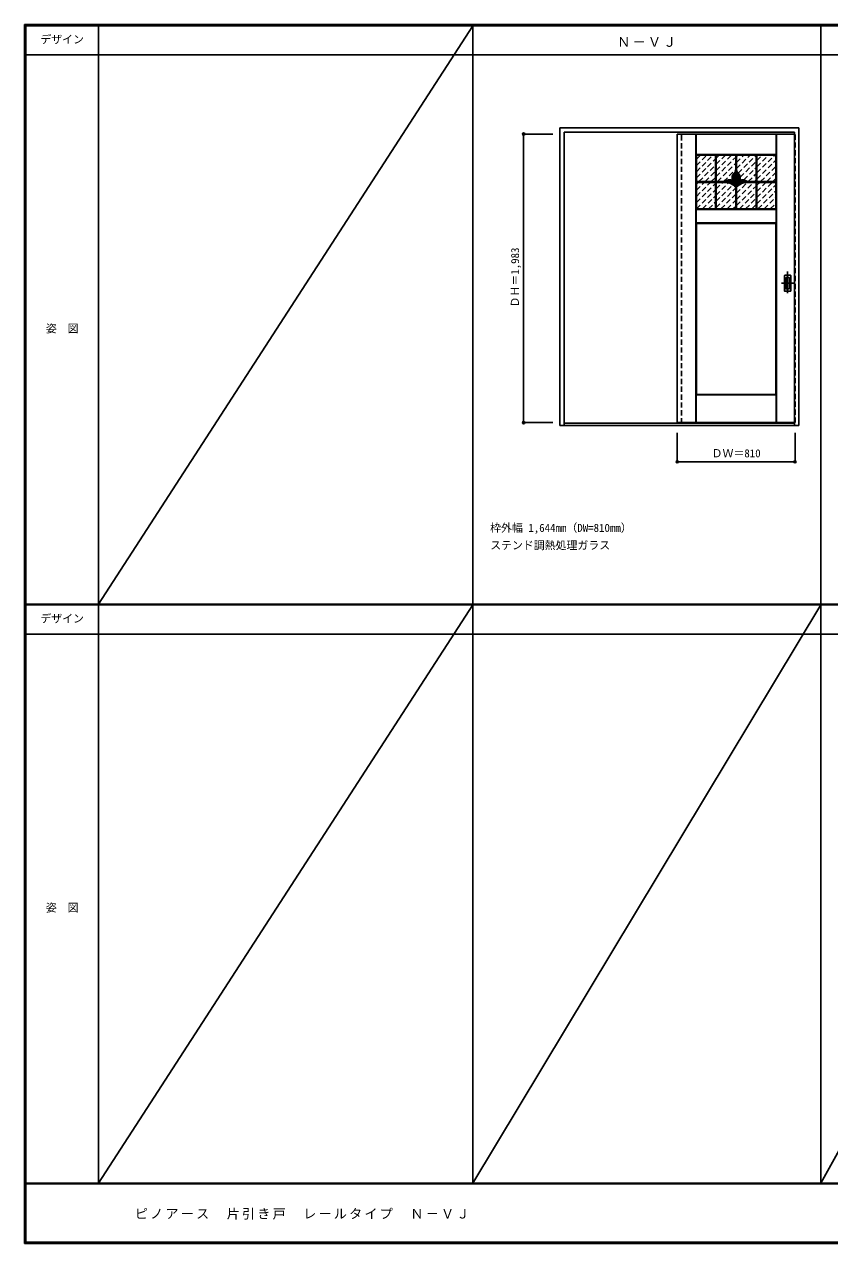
# Model space of a CAD drawing. Units: millimetres, scale not verified. Extents: x -6000 to 5700, y -4307 to 4175.
# Drawn here: x -6000 to -461, y -4205 to 4175 of the extents above; entities that cross this region are included whole.
import ezdxf
from ezdxf.enums import TextEntityAlignment as Align

# ---------------------------------------------------------------- set-up
doc = ezdxf.new("R2010")
doc.units = ezdxf.units.MM
doc.header["$LTSCALE"] = 30
doc.header["$PDMODE"] = 32
doc.header["$PDSIZE"] = 15
doc.linetypes.add('CHAIN1', pattern=[8, 5, -1, 1, -1])
doc.linetypes.add('DASHED1', pattern=[1.8, 1.2, -0.6])
for name, color, linetype in [('0-1_通り芯', 4, 'CHAIN1'), ('0-2_扉', 4, 'DASHED1'), ('0-3_仕上げ', 3, 'Continuous'), ('0-4_枠', 3, 'Continuous'), ('0-6_引手', 3, 'Continuous'), ('0-A_文字', 7, 'Continuous'), ('0-B_寸法', 7, 'Continuous'), ('0-C_ハッチ', 4, 'DASHED1'), ('F-1_枠', 6, 'Continuous'), ('F-A_文字', 7, 'Continuous')]:
    doc.layers.add(name, color=color, linetype=linetype)
doc.styles.add('ＭＳ ゴシック', font='')
doc.styles.get('ＭＳ ゴシック').set_extended_font_data('MS Gothic')

msp = doc.modelspace()

# ---------------------------------------------------------------- linework, layer by layer
at = {"layer": '0-1_通り芯'}
for p, q in [((-750, 2476.5), (-750, 2314.5)), ((-709, 2395.5), (-791, 2395.5))]:
    msp.add_line(p, q, dxfattribs=at)
at = {"layer": '0-2_扉'}
for p, q in [((-1509, 3421), (-1509, 3417)), ((-702, 3421), (-699, 3421))]:
    msp.add_line(p, q, dxfattribs=at)
at = {"layer": '0-2_扉', "color": 3, "linetype": 'Continuous'}
for p, q in [((-1509, 3421), (-1509, 1438)), ((-702, 3421), (-1509, 3421)), ((-702, 1438), (-1509, 1438))]:
    msp.add_line(p, q, dxfattribs=at)
at = {"layer": '0-2_扉'}
msp.add_lwpolyline([(-702, 1438), (-699, 1438), (-699, 3421)], dxfattribs=at)
at = {"layer": '0-3_仕上げ', "color": 7}
for p, q in [((-1381, 1438), (-1381, 3421)), ((-1380, 3280), (-1380, 3421)), ((-1379, 3281), (-1379, 3421)), ((-829, 3281), (-829, 3421)), ((-828, 3280), (-828, 3421)), ((-827, 1438), (-827, 3421)), ((-1379, 3281), (-829, 3281)), ((-831, 3277), (-828, 3280)), ((-829, 3281), (-828, 3280)), ((-1380, 2904), (-1377, 2907)), ((-1380, 2904), (-1379, 2903)), ((-1380, 2904), (-1380, 2810)), ((-1379, 2811), (-1379, 2903)), ((-1379, 2903), (-829, 2903)), ((-829, 2811), (-829, 2903)), ((-828, 2904), (-828, 2810)), ((-1379, 2811), (-829, 2811)), ((-831, 2807), (-828, 2810)), ((-829, 2811), (-828, 2810)), ((-1380, 1629), (-1377, 1632)), ((-1380, 1629), (-1379, 1628)), ((-1380, 1438), (-1380, 1629)), ((-1379, 1628), (-829, 1628)), ((-1379, 1438), (-1379, 1628)), ((-829, 1438), (-829, 1628)), ((-828, 1438), (-828, 1629))]:
    msp.add_line(p, q, dxfattribs=at)
at = {"layer": '0-3_仕上げ'}
for p, q in [((-1377, 3277), (-831, 3277)), ((-1377, 2907), (-1377, 3277)), ((-1247, 2907), (-1247, 3277)), ((-1241, 2907), (-1241, 3277)), ((-1107, 3172.32), (-1107, 3277)), ((-1101, 3172.32), (-1101, 3277)), ((-967, 2907), (-967, 3277)), ((-961, 2907), (-961, 3277)), ((-831, 2907), (-831, 3277)), ((-1377, 3095), (-1181.18, 3095)), ((-1377, 3089), (-1180, 3089)), ((-1107, 2907), (-1107, 3055.88)), ((-1101, 2907), (-1101, 3055.88)), ((-1028.01, 3089), (-831, 3089)), ((-1026.82, 3095), (-831, 3095)), ((-1377, 2907), (-831, 2907)), ((-1377, 2807), (-831, 2807)), ((-1377, 1632), (-1377, 2807)), ((-831, 1632), (-831, 2807)), ((-1377, 1632), (-831, 1632))]:
    msp.add_line(p, q, dxfattribs=at)
at = {"layer": '0-3_仕上げ', "linetype": 'CHAIN1'}
for p, q in [((-1244, 2907), (-1244, 3277)), ((-1104, 3172.32), (-1104, 3277)), ((-964, 2907), (-964, 3277)), ((-1377, 3092), (-1180, 3092)), ((-1104, 2907), (-1104, 3061.89)), ((-1028, 3092), (-831, 3092))]:
    msp.add_line(p, q, dxfattribs=at)
at = {"layer": '0-3_仕上げ', "color": 7}
for points in [[(-1379, 3281), (-1380, 3280), (-1377, 3277)], [(-831, 2907), (-828, 2904), (-829, 2903)], [(-1379, 2811), (-1380, 2810), (-1377, 2807)], [(-831, 1632), (-828, 1629), (-829, 1628)]]:
    msp.add_lwpolyline(points, dxfattribs=at)
at = {"layer": '0-3_仕上げ'}
for centre, radius, start, end in [((-1148.93, 3059.44), 48, 65.27067, 132.2051), ((-1148.93, 3059.44), 42, 7.55844, 122.98693), ((-1089.38, 3120.09), 43, 131.16277, 203.35991), ((-1089.38, 3120.09), 37, 131.16277, 225.52075), ((-1138.74, 3176.56), 32, 311.16277, 353.05604), ((-1138.74, 3176.56), 38, 311.16277, 336.10603), ((-1069.26, 3176.56), 38, 203.89397, 228.83723), ((-1069.26, 3176.56), 32, 186.94396, 228.83723), ((-1059.07, 3059.44), 42, 57.01307, 172.44156), ((-1118.62, 3120.09), 37, 314.47925, 48.83723), ((-1118.62, 3120.09), 43, 336.64009, 48.83723), ((-1059.07, 3059.44), 48, 47.7949, 114.72933), ((-1179.99, 2992), 97, 41.19177, 90.00377), ((-1179.99, 2992), 103, 45.10773, 85.43764), ((-1148.93, 3059.44), 48, 20.5908, 45.52075), ((-1059.07, 3059.44), 48, 134.47925, 159.4092), ((-1028.01, 2992), 97, 90, 138.80823), ((-1028.01, 2992), 103, 94.56236, 134.89227)]:
    msp.add_arc(centre, radius, start, end, dxfattribs=at)
at = {"layer": '0-3_仕上げ', "linetype": 'CHAIN1'}
for centre, radius, start, end in [((-1148.93, 3059.44), 45, 3.11365, 133.65902), ((-1089.38, 3120.09), 40, 131.16277, 225.52075), ((-1138.74, 3176.56), 35, 311.16277, 353.05604), ((-1069.26, 3176.56), 35, 186.94396, 228.83723), ((-1059.07, 3059.44), 45, 46.34098, 176.88635), ((-1118.62, 3120.09), 40, 314.47925, 48.83723), ((-1179.99, 2992), 100, 40.5416, 90.00377), ((-1028.01, 2992), 100, 89.99623, 139.4584)]:
    msp.add_arc(centre, radius, start, end, dxfattribs=at)
at = {"layer": '0-4_枠'}
for p, q in [((-2316, 1418), (-2316, 3465)), ((-2316, 3465), (-672, 3465)), ((-672, 1418), (-672, 3465)), ((-2286, 1418), (-2286, 3435)), ((-2286, 3435), (-702, 3435)), ((-702, 1418), (-702, 3435)), ((-2286, 1433), (-702, 1433)), ((-2316, 1418), (-672, 1418))]:
    msp.add_line(p, q, dxfattribs=at)
at = {"layer": '0-4_枠', "color": 4, "linetype": 'DASHED1'}
for p, q in [((-1509, 1433), (-1509, 3435)), ((-1479, 1433), (-1479, 3435))]:
    msp.add_line(p, q, dxfattribs=at)
at = {"layer": '0-6_引手'}
for p, q in [((-771, 2449), (-771, 2342)), ((-769.5, 2450.5), (-730.5, 2450.5)), ((-729, 2342), (-729, 2449)), ((-769.5, 2340.5), (-730.5, 2340.5))]:
    msp.add_line(p, q, dxfattribs=at)
at = {"layer": '0-6_引手', "color": 7}
for p, q in [((-762.5, 2433), (-762.5, 2358)), ((-761, 2434.5), (-739, 2434.5)), ((-737.5, 2358), (-737.5, 2433)), ((-761, 2356.5), (-739, 2356.5))]:
    msp.add_line(p, q, dxfattribs=at)
at = {"layer": '0-6_引手'}
for centre, start, end in [((-769.5, 2449), 90, 180), ((-730.5, 2449), 0, 90), ((-769.5, 2342), 180, 270), ((-730.5, 2342), 270, 0)]:
    msp.add_arc(centre, 1.5, start, end, dxfattribs=at)
at = {"layer": '0-6_引手', "color": 7}
for centre, start, end in [((-761, 2433), 90, 180), ((-739, 2433), 0, 90), ((-761, 2358), 180, 270), ((-739, 2358), 270, 0)]:
    msp.add_arc(centre, 1.5, start, end, dxfattribs=at)
at = {"layer": '0-B_寸法', "color": 4}
for p, q in [((-2566, 3421), (-2566, 1438)), ((-2566, 3421), (-2366, 3421)), ((-2566, 1438), (-2366, 1438)), ((-1509, 1168), (-1509, 1368)), ((-699, 1168), (-699, 1368)), ((-699, 1168), (-1509, 1168))]:
    msp.add_line(p, q, dxfattribs=at)
at = {"layer": '0-B_寸法'}
for p in [(-2566, 3421), (-2566, 1438), (-1509, 1168), (-699, 1168)]:
    msp.add_point(p, dxfattribs=at)
at = {"layer": '0-C_ハッチ'}
for p, q in [((-1377, 3162.63), (-1262.63, 3277)), ((-1377, 3205.05), (-1305.05, 3277)), ((-1377, 3247.48), (-1347.48, 3277)), ((-1241, 3171.35), (-1135.35, 3277)), ((-1241, 3213.77), (-1177.77, 3277)), ((-1241, 3256.2), (-1220.2, 3277)), ((-1101, 3184.07), (-1008.07, 3277)), ((-1101, 3226.49), (-1050.49, 3277)), ((-1101, 3268.92), (-1092.92, 3277)), ((-1090.24, 3152.4), (-967, 3275.64)), ((-961, 3154.36), (-838.36, 3277)), ((-961, 3196.79), (-880.79, 3277)), ((-961, 3239.21), (-923.21, 3277)), ((-1377, 3120.2), (-1247, 3250.2)), ((-1359.77, 3095), (-1247, 3207.77)), ((-1241, 3128.92), (-1107, 3262.92)), ((-1232.49, 3095), (-1107, 3220.49)), ((-1075.84, 3124.38), (-967, 3233.21)), ((-1051.02, 3106.77), (-967, 3190.79)), ((-961, 3111.94), (-831, 3241.94)), ((-935.51, 3095), (-831, 3199.51)), ((-1317.35, 3095), (-1247, 3165.35)), ((-1274.92, 3095), (-1247, 3122.92)), ((-1190.07, 3095), (-1107, 3178.07)), ((-1136.76, 3105.88), (-1131.45, 3111.19)), ((-1020.36, 3095), (-967, 3148.36)), ((-977.93, 3095), (-967, 3105.94)), ((-893.08, 3095), (-831, 3157.08)), ((-850.66, 3095), (-831, 3114.66)), ((-1377, 2992.92), (-1280.92, 3089)), ((-1377, 3035.35), (-1323.35, 3089)), ((-1377, 3077.77), (-1365.77, 3089)), ((-1377, 2950.49), (-1247, 3080.49)), ((-1377, 2908.07), (-1247, 3038.07)), ((-1241, 3044.07), (-1196.07, 3089)), ((-1241, 3086.49), (-1238.49, 3089)), ((-1241, 3001.64), (-1156.52, 3086.12)), ((-1241, 2959.21), (-1126.98, 3073.23)), ((-1241, 2916.79), (-1107, 3050.79)), ((-1101, 2971.94), (-983.93, 3089)), ((-1101, 3014.36), (-1026.36, 3089)), ((-1101, 2929.51), (-967, 3063.51)), ((-1081.08, 2907), (-967, 3021.08)), ((-961, 2984.66), (-856.66, 3089)), ((-961, 3027.08), (-899.08, 3089)), ((-961, 3069.51), (-941.51, 3089)), ((-961, 2942.23), (-831, 3072.23)), ((-953.8, 2907), (-831, 3029.8)), ((-1335.64, 2907), (-1247, 2995.64)), ((-1293.21, 2907), (-1247, 2953.21)), ((-1208.36, 2907), (-1107, 3008.36)), ((-1165.93, 2907), (-1107, 2965.94)), ((-1038.66, 2907), (-967, 2978.66)), ((-996.23, 2907), (-967, 2936.23)), ((-911.38, 2907), (-831, 2987.38)), ((-868.95, 2907), (-831, 2944.95)), ((-1250.79, 2907), (-1247, 2910.79)), ((-1123.51, 2907), (-1107, 2923.51))]:
    msp.add_line(p, q, dxfattribs=at)
at = {"layer": '0-C_ハッチ', "color": 2, "linetype": 'Continuous'}
for p, q in [((-1152.2, 3101.32), (-1136.03, 3085.15)), ((-1143.49, 3101.09), (-1109.48, 3067.08)), ((-1067.01, 3100.69), (-1057.13, 3090.8)), ((-1059.29, 3101.44), (-1050.38, 3092.54)), ((-1165.78, 3097.92), (-1161.11, 3093.25)), ((-1159.47, 3100.1), (-1149.87, 3090.5)), ((-1131.63, 3097.71), (-1110.66, 3076.75)), ((-1098.79, 3073.07), (-1095.52, 3069.79)), ((-1096.24, 3079), (-1090.85, 3073.61)), ((-1092.98, 3084.22), (-1085.93, 3077.17)), ((-1089.09, 3088.82), (-1080.74, 3080.47)), ((-1084.59, 3092.8), (-1075.29, 3083.51)), ((-1079.46, 3096.16), (-1069.55, 3086.25)), ((-1073.65, 3098.83), (-1063.5, 3088.69)), ((-1049.76, 3100.4), (-1043.23, 3093.87))]:
    msp.add_line(p, q, dxfattribs=at)
at = {"layer": '0-C_ハッチ', "color": 3, "linetype": 'Continuous'}
for p, q in [((-1094.55, 3148.2), (-1126.21, 3116.54)), ((-1098.7, 3152.53), (-1126.02, 3125.21)), ((-1090.33, 3143.93), (-1124.81, 3109.45)), ((-1086.8, 3138.97), (-1122.39, 3103.38)), ((-1102.16, 3157.55), (-1121.8, 3137.91)), ((-1084.04, 3133.25), (-1119.16, 3098.13)), ((-1082.2, 3126.61), (-1115.21, 3093.6)), ((-1081.65, 3118.67), (-1111.2, 3089.12)), ((-1083.56, 3108.28), (-1107.74, 3084.09))]:
    msp.add_line(p, q, dxfattribs=at)
at = {"layer": 'F-1_枠'}
for p, q in [((-6000, 4175), (5700, 4175)), ((-6000, 4175), (-6000, -4205)), ((-6000, 4170), (5700, 4170)), ((-6000, 4165), (5700, 4165)), ((-5995, 4175), (-5995, -4205)), ((-5990, 4175), (-5990, -4205)), ((-5490, 4175), (-5490, -3790)), ((-2916, -3790), (-2916, 4175)), ((-522, -3790), (-522, 4175)), ((-6000, 3965), (5700, 3965)), ((-6000, 190.5), (5700, 190.5)), ((-6000, 187.5), (5700, 187.5)), ((-6000, 184.5), (5700, 184.5)), ((-6000, -15.5), (5700, -15.5)), ((5700, -3790), (-6000, -3790)), ((5700, -3795), (-6000, -3795)), ((5700, -4195), (-6000, -4195)), ((5700, -4200), (-6000, -4200)), ((5700, -4205), (-6000, -4205))]:
    msp.add_line(p, q, dxfattribs=at)
at = {"layer": 'F-A_文字'}
for p, q in [((-2916, 4165), (-5490, 190.5)), ((-2916, 184.5), (-5490, -3790)), ((-522, 184.5), (-2916, -3790)), ((1678, 184.5), (-522, -3790))]:
    msp.add_line(p, q, dxfattribs=at)

# ---------------------------------------------------------------- texts
at = {"layer": '0-A_文字', "style": 'ＭＳ ゴシック'}
for s, p in [('枠外幅 1,644mm（DW=810mm）', (-2796, 670.5)), ('ステンド調熱処理ガラス', (-2796, 550.5))]:
    msp.add_text(s, height=54.99, dxfattribs=at).set_placement(p, align=Align.BOTTOM_LEFT)
at = {"layer": '0-A_文字', "insert": (-1921.5, 4020), "char_height": 65.98, "attachment_point": 7, "style": 'ＭＳ ゴシック'}
msp.add_mtext('\\T1.17;Ｎ－ＶＪ', dxfattribs=at)
at = {"layer": '0-B_寸法', "style": 'ＭＳ ゴシック'}
msp.add_text('ＤＨ＝1,983', height=54.99, rotation=90, dxfattribs=at).set_placement((-2581, 2229.25), align=Align.BOTTOM_LEFT)
msp.add_text('ＤＷ＝810', height=54.99, dxfattribs=at).set_placement((-1272.75, 1183), align=Align.BOTTOM_LEFT)
at = {"layer": 'F-A_文字', "style": 'ＭＳ ゴシック'}
for s, p in [('デザイン', (-5890, 4027.5)), ('姿\u3000図', (-5852.5, 2040.25)), ('デザイン', (-5890, 47)), ('姿\u3000図', (-5852.5, -1940.25))]:
    msp.add_text(s, height=54.99, dxfattribs=at).set_placement(p, align=Align.BOTTOM_LEFT)
at = {"layer": 'F-A_文字', "insert": (-5240, -4040), "char_height": 65.98, "attachment_point": 7, "style": 'ＭＳ ゴシック'}
msp.add_mtext('\\T1.17;ピノアース\u3000片引き戸\u3000レールタイプ\u3000Ｎ－ＶＪ', dxfattribs=at)

doc.saveas('drawing.dxf')
